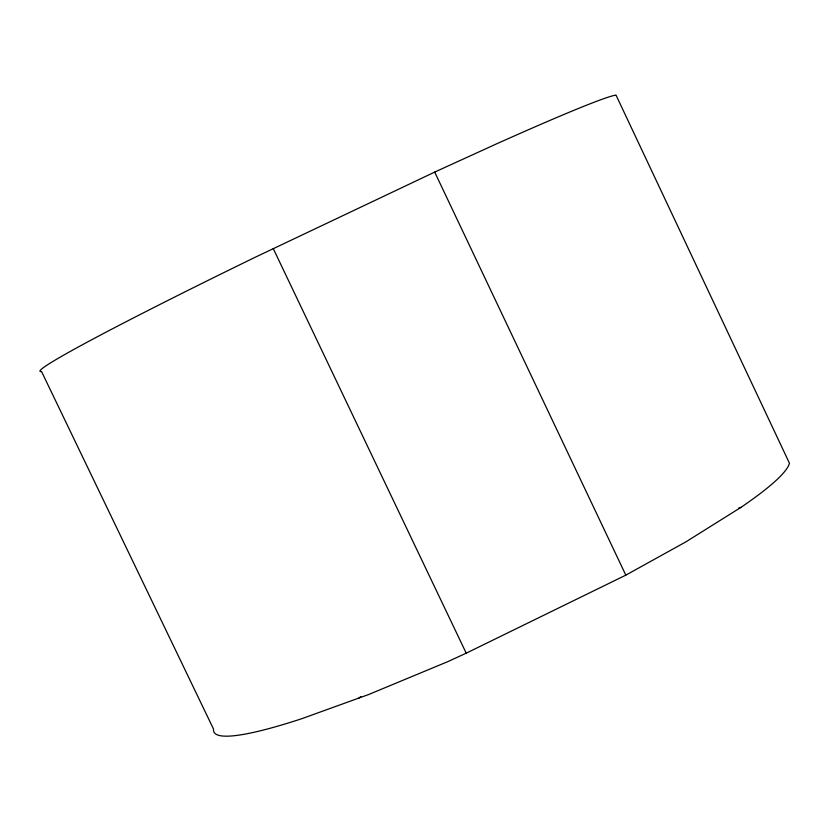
<?xml version="1.0" encoding="UTF-8"?>
<svg xmlns="http://www.w3.org/2000/svg" width="831" height="831" viewBox="0 0 831 831"><rect width="100%" height="100%" fill="white"/><g stroke="black" fill="none" stroke-linecap="round" stroke-linejoin="round"><path stroke-width="1.25" d="M358.795 698.092L360.883 696.565M741.003 507.346L685.949 541.833L625.826 575.145L466.222 653.176L447.951 661.58L368.58 694.55L301.508 718.794A318.273 37.738 -25.4 0 1 213.536 729.088L41.55 371.54A319.893 10.543 -25.5 0 1 255.024 257.34L434.696 172.09L497.457 143.451A319.893 10.543 -25.5 0 1 616 95.077L789.45 463.21A318.273 37.738 -25.4 0 1 741.003 507.346L738.582 508.24M273.243 248.562L466.222 653.176M434.696 172.09L625.826 575.145"/></g></svg>
